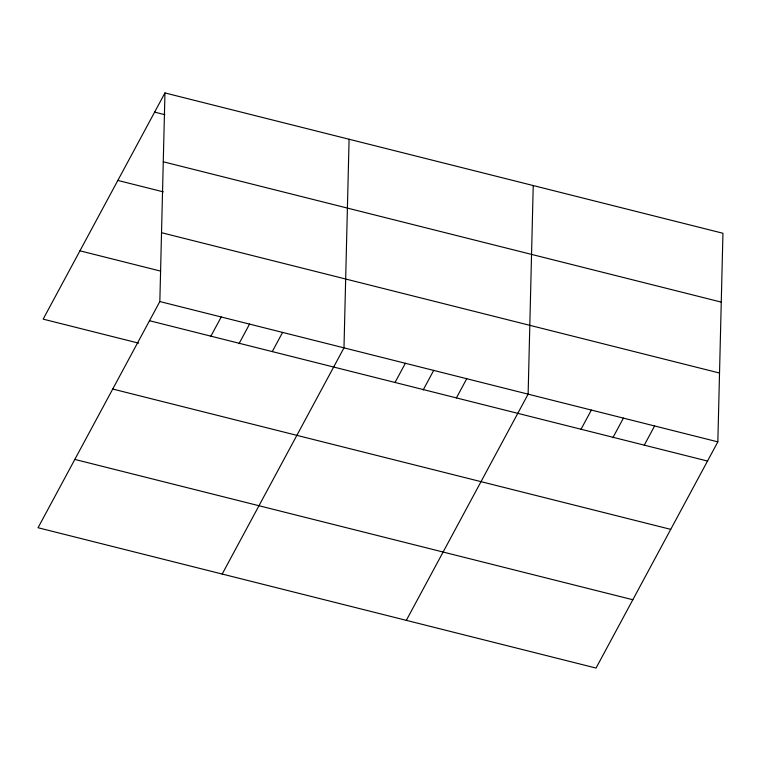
<?xml version="1.0" encoding="UTF-8"?>
<svg xmlns="http://www.w3.org/2000/svg" width="761" height="761" viewBox="0 0 761 761"><rect width="100%" height="100%" fill="white"/><g stroke="black" fill="none" stroke-linecap="round" stroke-linejoin="round"><path stroke-width="1.14" d="M159.839 301.546L164.956 92.937L722.95 233.266L717.842 441.865L596.044 668.063L38.05 527.734L159.839 301.546L717.842 441.865M349.09 139.244L343.982 347.853L222.193 574.041M533.233 185.551L528.124 394.16L406.326 620.348M164.956 92.937L43.158 319.135L138.645 343.144M210.892 336.162L221.223 316.976M239.002 343.706L249.589 324.034M272.276 351.601L282.597 332.414M395.035 382.469L405.356 363.282M423.145 390.012L433.732 370.341M456.41 397.908L466.74 378.721M581.033 429.242L591.364 410.065M612.862 437.718L623.449 418.055M644.272 445.147L654.603 425.96M154.626 112.124L164.852 114.692M163.263 161.779L721.266 302.107M117.841 180.433L163.311 191.867M161.532 232.704L719.525 373.033M79.943 250.816L160.647 271.116M149.517 320.723L707.511 461.052M112.733 389.042L670.726 529.361M74.835 459.425L632.829 599.744"/></g></svg>
